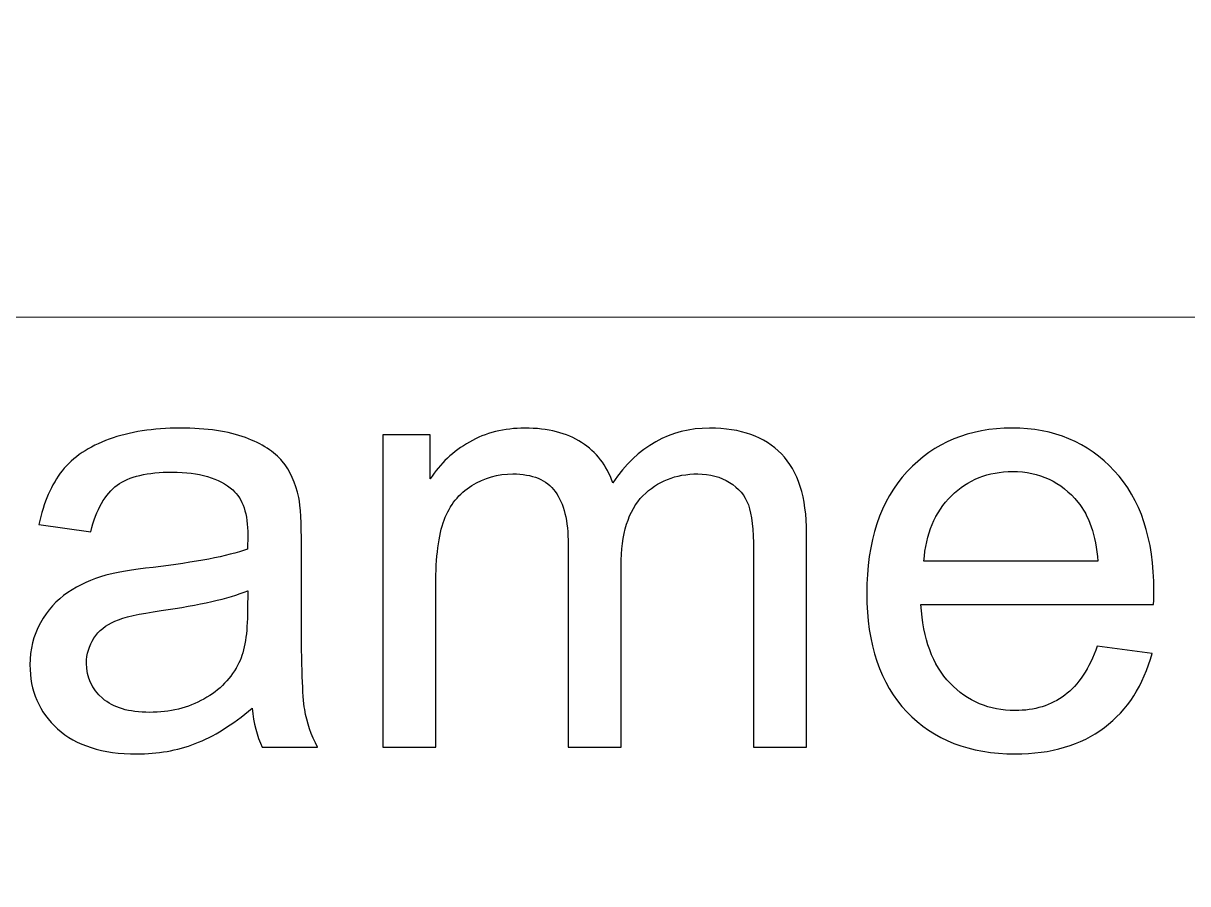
# Model space of a CAD drawing. Header units: centimetres. Extents: x -29.7 to 21.6, y -14.4 to 13.7.
# Drawn here: x -25.919 to -24.795, y 11.094 to 11.925 of the extents above; entities that cross this region are included whole.
import ezdxf

# ---------------------------------------------------------------- set-up
doc = ezdxf.new("R2010")
doc.units = ezdxf.units.CM
doc.header["$MEASUREMENT"] = 0
doc.layers.add('Layer 1', color=7, linetype='Continuous')

msp = doc.modelspace()

# ---------------------------------------------------------------- linework, layer by layer
at = {"layer": 'Layer 1', "color": 1, "lineweight": 9}
for points, knots in [([(-29.73847, 9.70732), (-29.73847, 9.70732), (-29.73847, 13.6953), (-29.73847, 13.6953), (-29.73847, 13.6953), (-29.73847, 13.6953), (-19.7685, 13.6953), (-19.7685, 13.6953), (-19.7685, 13.6953), (-19.7685, 13.6953), (-19.7685, 9.70732), (-19.7685, 9.70732)], [0, 0, 0, 0, 0.25, 0.25, 0.25, 0.25, 0.5, 0.5, 0.5, 0.5, 1, 1, 1, 1]), ([(-22.29775, 11.01684), (-22.29775, 11.01684), (-26.77338, 11.01684), (-26.77338, 11.01684), (-26.77338, 11.01684), (-26.77338, 11.01684), (-26.77338, 11.64086), (-26.77338, 11.64086), (-26.77338, 11.64086), (-26.77338, 11.64086), (-22.29775, 11.64086), (-22.29775, 11.64086), (-22.29775, 11.64086), (-22.29775, 11.64086), (-22.29775, 11.01684), (-22.29775, 11.01684)], [0, 0, 0, 0, 0.2, 0.2, 0.2, 0.2, 0.4, 0.4, 0.4, 0.4, 0.6, 0.6, 0.6, 0.6, 1, 1, 1, 1]), ([(-22.29775, 11.01684), (-22.29775, 11.01684), (-26.77338, 11.01684), (-26.77338, 11.01684), (-26.77338, 11.01684), (-26.77338, 11.01684), (-26.77338, 11.64086), (-26.77338, 11.64086), (-26.77338, 11.64086), (-26.77338, 11.64086), (-22.29775, 11.64086), (-22.29775, 11.64086), (-22.29775, 11.64086), (-22.29775, 11.64086), (-22.29775, 11.01684), (-22.29775, 11.01684)], [0, 0, 0, 0, 0.2, 0.2, 0.2, 0.2, 0.4, 0.4, 0.4, 0.4, 0.6, 0.6, 0.6, 0.6, 1, 1, 1, 1]), ([(-25.69814, 11.2637), (-25.71712, 11.24753), (-25.73542, 11.2362), (-25.75296, 11.22951), (-25.75296, 11.22951), (-25.77049, 11.22283), (-25.78928, 11.21954), (-25.80942, 11.21954), (-25.80942, 11.21954), (-25.84254, 11.21954), (-25.86802, 11.22758), (-25.88584, 11.24375), (-25.88584, 11.24375), (-25.90366, 11.25983), (-25.91257, 11.28046), (-25.91257, 11.30554), (-25.91257, 11.30554), (-25.91257, 11.32027), (-25.90918, 11.33373), (-25.9025, 11.34593), (-25.9025, 11.34593), (-25.89572, 11.35813), (-25.8869, 11.36782), (-25.87606, 11.37518), (-25.87606, 11.37518), (-25.86511, 11.38254), (-25.85291, 11.38816), (-25.83925, 11.39194), (-25.83925, 11.39194), (-25.82918, 11.39455), (-25.81397, 11.39707), (-25.79373, 11.39959), (-25.79373, 11.39959), (-25.75247, 11.40443), (-25.72196, 11.41034), (-25.70249, 11.41712), (-25.70249, 11.41712), (-25.7023, 11.42409), (-25.7022, 11.42855), (-25.7022, 11.43039), (-25.7022, 11.43039), (-25.7022, 11.45111), (-25.70705, 11.46574), (-25.71673, 11.47426), (-25.71673, 11.47426), (-25.72981, 11.48579), (-25.74927, 11.4915), (-25.77504, 11.4915), (-25.77504, 11.4915), (-25.79915, 11.4915), (-25.81698, 11.48724), (-25.8284, 11.47881), (-25.8284, 11.47881), (-25.83993, 11.47039), (-25.84836, 11.45547), (-25.85388, 11.43397), (-25.85388, 11.43397), (-25.85388, 11.43397), (-25.90385, 11.44094), (-25.90385, 11.44094), (-25.90385, 11.44094), (-25.8993, 11.46235), (-25.89184, 11.47969), (-25.88138, 11.49286), (-25.88138, 11.49286), (-25.87092, 11.50603), (-25.85581, 11.5161), (-25.83606, 11.52327), (-25.83606, 11.52327), (-25.81639, 11.53034), (-25.79344, 11.53392), (-25.76748, 11.53392), (-25.76748, 11.53392), (-25.74172, 11.53392), (-25.7207, 11.53092), (-25.70453, 11.52482), (-25.70453, 11.52482), (-25.68845, 11.51872), (-25.67654, 11.51116), (-25.66898, 11.50196), (-25.66898, 11.50196), (-25.66143, 11.49276), (-25.6561, 11.48114), (-25.653, 11.46709), (-25.653, 11.46709), (-25.65136, 11.45838), (-25.65048, 11.44269), (-25.65048, 11.42012), (-25.65048, 11.42012), (-25.65048, 11.42012), (-25.65048, 11.35232), (-25.65048, 11.35232), (-25.65048, 11.35232), (-25.65048, 11.30496), (-25.64942, 11.27503), (-25.64729, 11.26235), (-25.64729, 11.26235), (-25.64525, 11.24966), (-25.64099, 11.23755), (-25.63479, 11.22593), (-25.63479, 11.22593), (-25.63479, 11.22593), (-25.68826, 11.22593), (-25.68826, 11.22593), (-25.68826, 11.22593), (-25.69339, 11.23668), (-25.69668, 11.24927), (-25.69814, 11.2637)], [0, 0, 0, 0, 0.0357143, 0.0357143, 0.0357143, 0.0357143, 0.0714286, 0.0714286, 0.0714286, 0.0714286, 0.1071429, 0.1071429, 0.1071429, 0.1071429, 0.1428571, 0.1428571, 0.1428571, 0.1428571, 0.1785714, 0.1785714, 0.1785714, 0.1785714, 0.2142857, 0.2142857, 0.2142857, 0.2142857, 0.25, 0.25, 0.25, 0.25, 0.2857143, 0.2857143, 0.2857143, 0.2857143, 0.3214286, 0.3214286, 0.3214286, 0.3214286, 0.3571429, 0.3571429, 0.3571429, 0.3571429, 0.3928571, 0.3928571, 0.3928571, 0.3928571, 0.4285714, 0.4285714, 0.4285714, 0.4285714, 0.4642857, 0.4642857, 0.4642857, 0.4642857, 0.5, 0.5, 0.5, 0.5, 0.5357143, 0.5357143, 0.5357143, 0.5357143, 0.5714286, 0.5714286, 0.5714286, 0.5714286, 0.6071429, 0.6071429, 0.6071429, 0.6071429, 0.6428571, 0.6428571, 0.6428571, 0.6428571, 0.6785714, 0.6785714, 0.6785714, 0.6785714, 0.7142857, 0.7142857, 0.7142857, 0.7142857, 0.75, 0.75, 0.75, 0.75, 0.7857143, 0.7857143, 0.7857143, 0.7857143, 0.8214286, 0.8214286, 0.8214286, 0.8214286, 0.8571429, 0.8571429, 0.8571429, 0.8571429, 0.8928571, 0.8928571, 0.8928571, 0.8928571, 0.9285714, 0.9285714, 0.9285714, 0.9285714, 1, 1, 1, 1]), ([(-25.57194, 11.22593), (-25.57194, 11.22593), (-25.57194, 11.52753), (-25.57194, 11.52753), (-25.57194, 11.52753), (-25.57194, 11.52753), (-25.52603, 11.52753), (-25.52603, 11.52753), (-25.52603, 11.52753), (-25.52603, 11.52753), (-25.52603, 11.48492), (-25.52603, 11.48492), (-25.52603, 11.48492), (-25.51663, 11.49964), (-25.50404, 11.51155), (-25.48835, 11.52046), (-25.48835, 11.52046), (-25.47266, 11.52947), (-25.45484, 11.53392), (-25.43479, 11.53392), (-25.43479, 11.53392), (-25.41252, 11.53392), (-25.39421, 11.52927), (-25.37997, 11.52007), (-25.37997, 11.52007), (-25.36574, 11.51078), (-25.35566, 11.49789), (-25.34985, 11.48124), (-25.34985, 11.48124), (-25.32583, 11.51639), (-25.29474, 11.53392), (-25.25639, 11.53392), (-25.25639, 11.53392), (-25.22636, 11.53392), (-25.20322, 11.52569), (-25.18714, 11.50913), (-25.18714, 11.50913), (-25.17096, 11.49257), (-25.16283, 11.46709), (-25.16283, 11.43271), (-25.16283, 11.43271), (-25.16283, 11.43271), (-25.16283, 11.22593), (-25.16283, 11.22593), (-25.16283, 11.22593), (-25.16283, 11.22593), (-25.21397, 11.22593), (-25.21397, 11.22593), (-25.21397, 11.22593), (-25.21397, 11.22593), (-25.21397, 11.41576), (-25.21397, 11.41576), (-25.21397, 11.41576), (-25.21397, 11.4361), (-25.21571, 11.45082), (-25.219, 11.45983), (-25.219, 11.45983), (-25.2223, 11.46884), (-25.2283, 11.47601), (-25.23711, 11.48153), (-25.23711, 11.48153), (-25.24583, 11.48705), (-25.2561, 11.48976), (-25.26782, 11.48976), (-25.26782, 11.48976), (-25.28912, 11.48976), (-25.30675, 11.48269), (-25.3208, 11.46864), (-25.3208, 11.46864), (-25.33484, 11.4545), (-25.34181, 11.43194), (-25.34181, 11.40094), (-25.34181, 11.40094), (-25.34181, 11.40094), (-25.34181, 11.22593), (-25.34181, 11.22593), (-25.34181, 11.22593), (-25.34181, 11.22593), (-25.39295, 11.22593), (-25.39295, 11.22593), (-25.39295, 11.22593), (-25.39295, 11.22593), (-25.39295, 11.42167), (-25.39295, 11.42167), (-25.39295, 11.42167), (-25.39295, 11.44433), (-25.39712, 11.46138), (-25.40545, 11.47271), (-25.40545, 11.47271), (-25.41377, 11.48404), (-25.42743, 11.48976), (-25.44632, 11.48976), (-25.44632, 11.48976), (-25.46065, 11.48976), (-25.47392, 11.48598), (-25.48612, 11.47843), (-25.48612, 11.47843), (-25.49833, 11.47087), (-25.50714, 11.45983), (-25.51266, 11.44521), (-25.51266, 11.44521), (-25.51809, 11.43068), (-25.5208, 11.40966), (-25.5208, 11.38225), (-25.5208, 11.38225), (-25.5208, 11.38225), (-25.5208, 11.22593), (-25.5208, 11.22593), (-25.5208, 11.22593), (-25.5208, 11.22593), (-25.57194, 11.22593), (-25.57194, 11.22593)], [0, 0, 0, 0, 0.0344828, 0.0344828, 0.0344828, 0.0344828, 0.0689655, 0.0689655, 0.0689655, 0.0689655, 0.1034483, 0.1034483, 0.1034483, 0.1034483, 0.137931, 0.137931, 0.137931, 0.137931, 0.1724138, 0.1724138, 0.1724138, 0.1724138, 0.2068966, 0.2068966, 0.2068966, 0.2068966, 0.2413793, 0.2413793, 0.2413793, 0.2413793, 0.2758621, 0.2758621, 0.2758621, 0.2758621, 0.3103448, 0.3103448, 0.3103448, 0.3103448, 0.3448276, 0.3448276, 0.3448276, 0.3448276, 0.3793103, 0.3793103, 0.3793103, 0.3793103, 0.4137931, 0.4137931, 0.4137931, 0.4137931, 0.4482759, 0.4482759, 0.4482759, 0.4482759, 0.4827586, 0.4827586, 0.4827586, 0.4827586, 0.5172414, 0.5172414, 0.5172414, 0.5172414, 0.5517241, 0.5517241, 0.5517241, 0.5517241, 0.5862069, 0.5862069, 0.5862069, 0.5862069, 0.6206897, 0.6206897, 0.6206897, 0.6206897, 0.6551724, 0.6551724, 0.6551724, 0.6551724, 0.6896552, 0.6896552, 0.6896552, 0.6896552, 0.7241379, 0.7241379, 0.7241379, 0.7241379, 0.7586207, 0.7586207, 0.7586207, 0.7586207, 0.7931034, 0.7931034, 0.7931034, 0.7931034, 0.8275862, 0.8275862, 0.8275862, 0.8275862, 0.862069, 0.862069, 0.862069, 0.862069, 0.8965517, 0.8965517, 0.8965517, 0.8965517, 0.9310345, 0.9310345, 0.9310345, 0.9310345, 1, 1, 1, 1]), ([(-24.88215, 11.32356), (-24.88215, 11.32356), (-24.82927, 11.31658), (-24.82927, 11.31658), (-24.82927, 11.31658), (-24.8375, 11.28588), (-24.8529, 11.26196), (-24.87537, 11.24501), (-24.87537, 11.24501), (-24.89784, 11.22806), (-24.92651, 11.21954), (-24.96147, 11.21954), (-24.96147, 11.21954), (-25.00544, 11.21954), (-25.04031, 11.2331), (-25.06607, 11.26022), (-25.06607, 11.26022), (-25.09184, 11.28724), (-25.10472, 11.3253), (-25.10472, 11.37421), (-25.10472, 11.37421), (-25.10472, 11.42477), (-25.09174, 11.46409), (-25.06569, 11.49199), (-25.06569, 11.49199), (-25.03963, 11.51998), (-25.00583, 11.53392), (-24.96428, 11.53392), (-24.96428, 11.53392), (-24.92409, 11.53392), (-24.89125, 11.52027), (-24.86578, 11.49286), (-24.86578, 11.49286), (-24.84031, 11.46545), (-24.82752, 11.4269), (-24.82752, 11.37721), (-24.82752, 11.37721), (-24.82752, 11.37421), (-24.82762, 11.36966), (-24.82781, 11.36366), (-24.82781, 11.36366), (-24.82781, 11.36366), (-25.05242, 11.36366), (-25.05242, 11.36366), (-25.05242, 11.36366), (-25.05048, 11.33063), (-25.04118, 11.30525), (-25.02433, 11.28772), (-25.02433, 11.28772), (-25.00757, 11.27019), (-24.98656, 11.26138), (-24.96147, 11.26138), (-24.96147, 11.26138), (-24.94278, 11.26138), (-24.9268, 11.26632), (-24.91363, 11.2762), (-24.91363, 11.2762), (-24.90036, 11.28608), (-24.8899, 11.30186), (-24.88215, 11.32356)], [0, 0, 0, 0, 0.0625, 0.0625, 0.0625, 0.0625, 0.125, 0.125, 0.125, 0.125, 0.1875, 0.1875, 0.1875, 0.1875, 0.25, 0.25, 0.25, 0.25, 0.3125, 0.3125, 0.3125, 0.3125, 0.375, 0.375, 0.375, 0.375, 0.4375, 0.4375, 0.4375, 0.4375, 0.5, 0.5, 0.5, 0.5, 0.5625, 0.5625, 0.5625, 0.5625, 0.625, 0.625, 0.625, 0.625, 0.6875, 0.6875, 0.6875, 0.6875, 0.75, 0.75, 0.75, 0.75, 0.8125, 0.8125, 0.8125, 0.8125, 0.875, 0.875, 0.875, 0.875, 1, 1, 1, 1]), ([(-25.04951, 11.4055), (-25.04951, 11.4055), (-24.88157, 11.4055), (-24.88157, 11.4055), (-24.88157, 11.4055), (-24.8838, 11.43087), (-24.89029, 11.44985), (-24.90084, 11.46254), (-24.90084, 11.46254), (-24.91702, 11.4822), (-24.93813, 11.49208), (-24.96399, 11.49208), (-24.96399, 11.49208), (-24.98743, 11.49208), (-25.00709, 11.48424), (-25.02307, 11.46855), (-25.02307, 11.46855), (-25.03896, 11.45286), (-25.04777, 11.43184), (-25.04951, 11.4055)], [0, 0, 0, 0, 0.1666667, 0.1666667, 0.1666667, 0.1666667, 0.3333333, 0.3333333, 0.3333333, 0.3333333, 0.5, 0.5, 0.5, 0.5, 0.6666667, 0.6666667, 0.6666667, 0.6666667, 1, 1, 1, 1]), ([(-25.7022, 11.37702), (-25.7208, 11.36947), (-25.74869, 11.36307), (-25.78589, 11.35784), (-25.78589, 11.35784), (-25.807, 11.35484), (-25.82191, 11.35145), (-25.83063, 11.34767), (-25.83063, 11.34767), (-25.83935, 11.3439), (-25.84603, 11.33838), (-25.85078, 11.33121), (-25.85078, 11.33121), (-25.85552, 11.32395), (-25.85794, 11.31591), (-25.85794, 11.307), (-25.85794, 11.307), (-25.85794, 11.29353), (-25.85281, 11.2822), (-25.84245, 11.27319), (-25.84245, 11.27319), (-25.83208, 11.26419), (-25.81698, 11.25963), (-25.79712, 11.25963), (-25.79712, 11.25963), (-25.77746, 11.25963), (-25.75993, 11.2639), (-25.74453, 11.27252), (-25.74453, 11.27252), (-25.72923, 11.28104), (-25.71789, 11.29276), (-25.71073, 11.30758), (-25.71073, 11.30758), (-25.70521, 11.3191), (-25.70249, 11.33605), (-25.70249, 11.35843), (-25.70249, 11.35843), (-25.70249, 11.35843), (-25.7022, 11.37702), (-25.7022, 11.37702)], [0, 0, 0, 0, 0.0909091, 0.0909091, 0.0909091, 0.0909091, 0.1818182, 0.1818182, 0.1818182, 0.1818182, 0.2727273, 0.2727273, 0.2727273, 0.2727273, 0.3636364, 0.3636364, 0.3636364, 0.3636364, 0.4545455, 0.4545455, 0.4545455, 0.4545455, 0.5454545, 0.5454545, 0.5454545, 0.5454545, 0.6363636, 0.6363636, 0.6363636, 0.6363636, 0.7272727, 0.7272727, 0.7272727, 0.7272727, 0.8181818, 0.8181818, 0.8181818, 0.8181818, 1, 1, 1, 1])]:
    msp.add_open_spline(points, degree=3, knots=knots, dxfattribs=at)
at = {"layer": 'Layer 1', "color": 250}
for points, knots in [([(-25.69814, 11.2637), (-25.71712, 11.24753), (-25.73542, 11.2362), (-25.75296, 11.22951), (-25.75296, 11.22951), (-25.77049, 11.22283), (-25.78928, 11.21954), (-25.80942, 11.21954), (-25.80942, 11.21954), (-25.84254, 11.21954), (-25.86802, 11.22758), (-25.88584, 11.24375), (-25.88584, 11.24375), (-25.90366, 11.25983), (-25.91257, 11.28046), (-25.91257, 11.30554), (-25.91257, 11.30554), (-25.91257, 11.32027), (-25.90918, 11.33373), (-25.9025, 11.34593), (-25.9025, 11.34593), (-25.89572, 11.35813), (-25.8869, 11.36782), (-25.87606, 11.37518), (-25.87606, 11.37518), (-25.86511, 11.38254), (-25.85291, 11.38816), (-25.83925, 11.39194), (-25.83925, 11.39194), (-25.82918, 11.39455), (-25.81397, 11.39707), (-25.79373, 11.39959), (-25.79373, 11.39959), (-25.75247, 11.40443), (-25.72196, 11.41034), (-25.70249, 11.41712), (-25.70249, 11.41712), (-25.7023, 11.42409), (-25.7022, 11.42855), (-25.7022, 11.43039), (-25.7022, 11.43039), (-25.7022, 11.45111), (-25.70705, 11.46574), (-25.71673, 11.47426), (-25.71673, 11.47426), (-25.72981, 11.48579), (-25.74927, 11.4915), (-25.77504, 11.4915), (-25.77504, 11.4915), (-25.79915, 11.4915), (-25.81698, 11.48724), (-25.8284, 11.47881), (-25.8284, 11.47881), (-25.83993, 11.47039), (-25.84836, 11.45547), (-25.85388, 11.43397), (-25.85388, 11.43397), (-25.85388, 11.43397), (-25.90385, 11.44094), (-25.90385, 11.44094), (-25.90385, 11.44094), (-25.8993, 11.46235), (-25.89184, 11.47969), (-25.88138, 11.49286), (-25.88138, 11.49286), (-25.87092, 11.50603), (-25.85581, 11.5161), (-25.83606, 11.52327), (-25.83606, 11.52327), (-25.81639, 11.53034), (-25.79344, 11.53392), (-25.76748, 11.53392), (-25.76748, 11.53392), (-25.74172, 11.53392), (-25.7207, 11.53092), (-25.70453, 11.52482), (-25.70453, 11.52482), (-25.68845, 11.51872), (-25.67654, 11.51116), (-25.66898, 11.50196), (-25.66898, 11.50196), (-25.66143, 11.49276), (-25.6561, 11.48114), (-25.653, 11.46709), (-25.653, 11.46709), (-25.65136, 11.45838), (-25.65048, 11.44269), (-25.65048, 11.42012), (-25.65048, 11.42012), (-25.65048, 11.42012), (-25.65048, 11.35232), (-25.65048, 11.35232), (-25.65048, 11.35232), (-25.65048, 11.30496), (-25.64942, 11.27503), (-25.64729, 11.26235), (-25.64729, 11.26235), (-25.64525, 11.24966), (-25.64099, 11.23755), (-25.63479, 11.22593), (-25.63479, 11.22593), (-25.63479, 11.22593), (-25.68826, 11.22593), (-25.68826, 11.22593), (-25.68826, 11.22593), (-25.69339, 11.23668), (-25.69668, 11.24927), (-25.69814, 11.2637)], [0, 0, 0, 0, 0.0357143, 0.0357143, 0.0357143, 0.0357143, 0.0714286, 0.0714286, 0.0714286, 0.0714286, 0.1071429, 0.1071429, 0.1071429, 0.1071429, 0.1428571, 0.1428571, 0.1428571, 0.1428571, 0.1785714, 0.1785714, 0.1785714, 0.1785714, 0.2142857, 0.2142857, 0.2142857, 0.2142857, 0.25, 0.25, 0.25, 0.25, 0.2857143, 0.2857143, 0.2857143, 0.2857143, 0.3214286, 0.3214286, 0.3214286, 0.3214286, 0.3571429, 0.3571429, 0.3571429, 0.3571429, 0.3928571, 0.3928571, 0.3928571, 0.3928571, 0.4285714, 0.4285714, 0.4285714, 0.4285714, 0.4642857, 0.4642857, 0.4642857, 0.4642857, 0.5, 0.5, 0.5, 0.5, 0.5357143, 0.5357143, 0.5357143, 0.5357143, 0.5714286, 0.5714286, 0.5714286, 0.5714286, 0.6071429, 0.6071429, 0.6071429, 0.6071429, 0.6428571, 0.6428571, 0.6428571, 0.6428571, 0.6785714, 0.6785714, 0.6785714, 0.6785714, 0.7142857, 0.7142857, 0.7142857, 0.7142857, 0.75, 0.75, 0.75, 0.75, 0.7857143, 0.7857143, 0.7857143, 0.7857143, 0.8214286, 0.8214286, 0.8214286, 0.8214286, 0.8571429, 0.8571429, 0.8571429, 0.8571429, 0.8928571, 0.8928571, 0.8928571, 0.8928571, 0.9285714, 0.9285714, 0.9285714, 0.9285714, 1, 1, 1, 1]), ([(-25.57194, 11.22593), (-25.57194, 11.22593), (-25.57194, 11.52753), (-25.57194, 11.52753), (-25.57194, 11.52753), (-25.57194, 11.52753), (-25.52603, 11.52753), (-25.52603, 11.52753), (-25.52603, 11.52753), (-25.52603, 11.52753), (-25.52603, 11.48492), (-25.52603, 11.48492), (-25.52603, 11.48492), (-25.51663, 11.49964), (-25.50404, 11.51155), (-25.48835, 11.52046), (-25.48835, 11.52046), (-25.47266, 11.52947), (-25.45484, 11.53392), (-25.43479, 11.53392), (-25.43479, 11.53392), (-25.41252, 11.53392), (-25.39421, 11.52927), (-25.37997, 11.52007), (-25.37997, 11.52007), (-25.36574, 11.51078), (-25.35566, 11.49789), (-25.34985, 11.48124), (-25.34985, 11.48124), (-25.32583, 11.51639), (-25.29474, 11.53392), (-25.25639, 11.53392), (-25.25639, 11.53392), (-25.22636, 11.53392), (-25.20322, 11.52569), (-25.18714, 11.50913), (-25.18714, 11.50913), (-25.17096, 11.49257), (-25.16283, 11.46709), (-25.16283, 11.43271), (-25.16283, 11.43271), (-25.16283, 11.43271), (-25.16283, 11.22593), (-25.16283, 11.22593), (-25.16283, 11.22593), (-25.16283, 11.22593), (-25.21397, 11.22593), (-25.21397, 11.22593), (-25.21397, 11.22593), (-25.21397, 11.22593), (-25.21397, 11.41576), (-25.21397, 11.41576), (-25.21397, 11.41576), (-25.21397, 11.4361), (-25.21571, 11.45082), (-25.219, 11.45983), (-25.219, 11.45983), (-25.2223, 11.46884), (-25.2283, 11.47601), (-25.23711, 11.48153), (-25.23711, 11.48153), (-25.24583, 11.48705), (-25.2561, 11.48976), (-25.26782, 11.48976), (-25.26782, 11.48976), (-25.28912, 11.48976), (-25.30675, 11.48269), (-25.3208, 11.46864), (-25.3208, 11.46864), (-25.33484, 11.4545), (-25.34181, 11.43194), (-25.34181, 11.40094), (-25.34181, 11.40094), (-25.34181, 11.40094), (-25.34181, 11.22593), (-25.34181, 11.22593), (-25.34181, 11.22593), (-25.34181, 11.22593), (-25.39295, 11.22593), (-25.39295, 11.22593), (-25.39295, 11.22593), (-25.39295, 11.22593), (-25.39295, 11.42167), (-25.39295, 11.42167), (-25.39295, 11.42167), (-25.39295, 11.44433), (-25.39712, 11.46138), (-25.40545, 11.47271), (-25.40545, 11.47271), (-25.41377, 11.48404), (-25.42743, 11.48976), (-25.44632, 11.48976), (-25.44632, 11.48976), (-25.46065, 11.48976), (-25.47392, 11.48598), (-25.48612, 11.47843), (-25.48612, 11.47843), (-25.49833, 11.47087), (-25.50714, 11.45983), (-25.51266, 11.44521), (-25.51266, 11.44521), (-25.51809, 11.43068), (-25.5208, 11.40966), (-25.5208, 11.38225), (-25.5208, 11.38225), (-25.5208, 11.38225), (-25.5208, 11.22593), (-25.5208, 11.22593), (-25.5208, 11.22593), (-25.5208, 11.22593), (-25.57194, 11.22593), (-25.57194, 11.22593)], [0, 0, 0, 0, 0.0344828, 0.0344828, 0.0344828, 0.0344828, 0.0689655, 0.0689655, 0.0689655, 0.0689655, 0.1034483, 0.1034483, 0.1034483, 0.1034483, 0.137931, 0.137931, 0.137931, 0.137931, 0.1724138, 0.1724138, 0.1724138, 0.1724138, 0.2068966, 0.2068966, 0.2068966, 0.2068966, 0.2413793, 0.2413793, 0.2413793, 0.2413793, 0.2758621, 0.2758621, 0.2758621, 0.2758621, 0.3103448, 0.3103448, 0.3103448, 0.3103448, 0.3448276, 0.3448276, 0.3448276, 0.3448276, 0.3793103, 0.3793103, 0.3793103, 0.3793103, 0.4137931, 0.4137931, 0.4137931, 0.4137931, 0.4482759, 0.4482759, 0.4482759, 0.4482759, 0.4827586, 0.4827586, 0.4827586, 0.4827586, 0.5172414, 0.5172414, 0.5172414, 0.5172414, 0.5517241, 0.5517241, 0.5517241, 0.5517241, 0.5862069, 0.5862069, 0.5862069, 0.5862069, 0.6206897, 0.6206897, 0.6206897, 0.6206897, 0.6551724, 0.6551724, 0.6551724, 0.6551724, 0.6896552, 0.6896552, 0.6896552, 0.6896552, 0.7241379, 0.7241379, 0.7241379, 0.7241379, 0.7586207, 0.7586207, 0.7586207, 0.7586207, 0.7931034, 0.7931034, 0.7931034, 0.7931034, 0.8275862, 0.8275862, 0.8275862, 0.8275862, 0.862069, 0.862069, 0.862069, 0.862069, 0.8965517, 0.8965517, 0.8965517, 0.8965517, 0.9310345, 0.9310345, 0.9310345, 0.9310345, 1, 1, 1, 1]), ([(-24.88215, 11.32356), (-24.88215, 11.32356), (-24.82927, 11.31658), (-24.82927, 11.31658), (-24.82927, 11.31658), (-24.8375, 11.28588), (-24.8529, 11.26196), (-24.87537, 11.24501), (-24.87537, 11.24501), (-24.89784, 11.22806), (-24.92651, 11.21954), (-24.96147, 11.21954), (-24.96147, 11.21954), (-25.00544, 11.21954), (-25.04031, 11.2331), (-25.06607, 11.26022), (-25.06607, 11.26022), (-25.09184, 11.28724), (-25.10472, 11.3253), (-25.10472, 11.37421), (-25.10472, 11.37421), (-25.10472, 11.42477), (-25.09174, 11.46409), (-25.06569, 11.49199), (-25.06569, 11.49199), (-25.03963, 11.51998), (-25.00583, 11.53392), (-24.96428, 11.53392), (-24.96428, 11.53392), (-24.92409, 11.53392), (-24.89125, 11.52027), (-24.86578, 11.49286), (-24.86578, 11.49286), (-24.84031, 11.46545), (-24.82752, 11.4269), (-24.82752, 11.37721), (-24.82752, 11.37721), (-24.82752, 11.37421), (-24.82762, 11.36966), (-24.82781, 11.36366), (-24.82781, 11.36366), (-24.82781, 11.36366), (-25.05242, 11.36366), (-25.05242, 11.36366), (-25.05242, 11.36366), (-25.05048, 11.33063), (-25.04118, 11.30525), (-25.02433, 11.28772), (-25.02433, 11.28772), (-25.00757, 11.27019), (-24.98656, 11.26138), (-24.96147, 11.26138), (-24.96147, 11.26138), (-24.94278, 11.26138), (-24.9268, 11.26632), (-24.91363, 11.2762), (-24.91363, 11.2762), (-24.90036, 11.28608), (-24.8899, 11.30186), (-24.88215, 11.32356)], [0, 0, 0, 0, 0.0625, 0.0625, 0.0625, 0.0625, 0.125, 0.125, 0.125, 0.125, 0.1875, 0.1875, 0.1875, 0.1875, 0.25, 0.25, 0.25, 0.25, 0.3125, 0.3125, 0.3125, 0.3125, 0.375, 0.375, 0.375, 0.375, 0.4375, 0.4375, 0.4375, 0.4375, 0.5, 0.5, 0.5, 0.5, 0.5625, 0.5625, 0.5625, 0.5625, 0.625, 0.625, 0.625, 0.625, 0.6875, 0.6875, 0.6875, 0.6875, 0.75, 0.75, 0.75, 0.75, 0.8125, 0.8125, 0.8125, 0.8125, 0.875, 0.875, 0.875, 0.875, 1, 1, 1, 1]), ([(-25.04951, 11.4055), (-25.04951, 11.4055), (-24.88157, 11.4055), (-24.88157, 11.4055), (-24.88157, 11.4055), (-24.8838, 11.43087), (-24.89029, 11.44985), (-24.90084, 11.46254), (-24.90084, 11.46254), (-24.91702, 11.4822), (-24.93813, 11.49208), (-24.96399, 11.49208), (-24.96399, 11.49208), (-24.98743, 11.49208), (-25.00709, 11.48424), (-25.02307, 11.46855), (-25.02307, 11.46855), (-25.03896, 11.45286), (-25.04777, 11.43184), (-25.04951, 11.4055)], [0, 0, 0, 0, 0.1666667, 0.1666667, 0.1666667, 0.1666667, 0.3333333, 0.3333333, 0.3333333, 0.3333333, 0.5, 0.5, 0.5, 0.5, 0.6666667, 0.6666667, 0.6666667, 0.6666667, 1, 1, 1, 1]), ([(-25.7022, 11.37702), (-25.7208, 11.36947), (-25.74869, 11.36307), (-25.78589, 11.35784), (-25.78589, 11.35784), (-25.807, 11.35484), (-25.82191, 11.35145), (-25.83063, 11.34767), (-25.83063, 11.34767), (-25.83935, 11.3439), (-25.84603, 11.33838), (-25.85078, 11.33121), (-25.85078, 11.33121), (-25.85552, 11.32395), (-25.85794, 11.31591), (-25.85794, 11.307), (-25.85794, 11.307), (-25.85794, 11.29353), (-25.85281, 11.2822), (-25.84245, 11.27319), (-25.84245, 11.27319), (-25.83208, 11.26419), (-25.81698, 11.25963), (-25.79712, 11.25963), (-25.79712, 11.25963), (-25.77746, 11.25963), (-25.75993, 11.2639), (-25.74453, 11.27252), (-25.74453, 11.27252), (-25.72923, 11.28104), (-25.71789, 11.29276), (-25.71073, 11.30758), (-25.71073, 11.30758), (-25.70521, 11.3191), (-25.70249, 11.33605), (-25.70249, 11.35843), (-25.70249, 11.35843), (-25.70249, 11.35843), (-25.7022, 11.37702), (-25.7022, 11.37702)], [0, 0, 0, 0, 0.0909091, 0.0909091, 0.0909091, 0.0909091, 0.1818182, 0.1818182, 0.1818182, 0.1818182, 0.2727273, 0.2727273, 0.2727273, 0.2727273, 0.3636364, 0.3636364, 0.3636364, 0.3636364, 0.4545455, 0.4545455, 0.4545455, 0.4545455, 0.5454545, 0.5454545, 0.5454545, 0.5454545, 0.6363636, 0.6363636, 0.6363636, 0.6363636, 0.7272727, 0.7272727, 0.7272727, 0.7272727, 0.8181818, 0.8181818, 0.8181818, 0.8181818, 1, 1, 1, 1])]:
    msp.add_open_spline(points, degree=3, knots=knots, dxfattribs=at)

doc.saveas('drawing.dxf')
